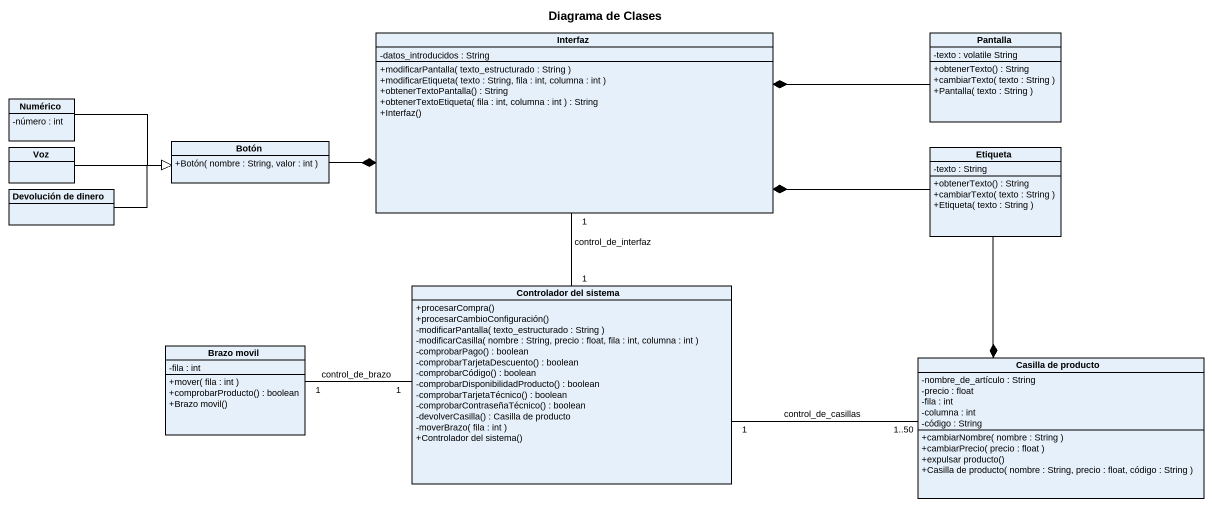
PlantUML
@startuml
title Diagrama de Clases
hide circle
hide empty members
skinparam classAttributeIconSize 0
class Interfaz {
  -datos_introducidos : String
  +modificarPantalla( texto_estructurado : String )
  +modificarEtiqueta( texto : String, fila : int, columna : int )
  +obtenerTextoPantalla() : String
  +obtenerTextoEtiqueta( fila : int, columna : int ) : String
  +Interfaz()
}
class Pantalla {
  -texto : volatile String
  +obtenerTexto() : String
  +cambiarTexto( texto : String )
  +Pantalla( texto : String )
}
class Numérico {
  -número : int
}
class Voz
class Botón {
  +Botón( nombre : String, valor : int )
}
class Etiqueta {
  -texto : String
  +obtenerTexto() : String
  +cambiarTexto( texto : String )
  +Etiqueta( texto : String )
}
class "Devolución de dinero" as Devolución_de_dinero
class "Controlador del sistema" as Controlador_del_sistema {
  +procesarCompra()
  +procesarCambioConfiguración()
  -modificarPantalla( texto_estructurado : String )
  -modificarCasilla( nombre : String, precio : float, fila : int, columna : int )
  -comprobarPago() : boolean
  -comprobarTarjetaDescuento() : boolean
  -comprobarCódigo() : boolean
  -comprobarDisponibilidadProducto() : boolean
  -comprobarTarjetaTécnico() : boolean
  -comprobarContraseñaTécnico() : boolean
  -devolverCasilla() : Casilla de producto
  -moverBrazo( fila : int )
  +Controlador del sistema()
}
class "Brazo movil" as Brazo_movil {
  -fila : int
  +mover( fila : int )
  +comprobarProducto() : boolean
  +Brazo movil()
}
class "Casilla de producto" as Casilla_de_producto {
  -nombre_de_artículo : String
  -precio : float
  -fila : int
  -columna : int
  -código : String
  +cambiarNombre( nombre : String )
  +cambiarPrecio( precio : float )
  +expulsar producto()
  +Casilla de producto( nombre : String, precio : float, código : String )
}
Interfaz *-right- Pantalla
Interfaz *-left- Botón
Interfaz *-right- Etiqueta
Numérico -right-|> Botón
Voz -right-|> Botón
Devolución_de_dinero -right-|> Botón
Controlador_del_sistema "1" -up- "1" Interfaz : control_de_interfaz
Controlador_del_sistema "1" -left- "1" Brazo_movil : control_de_brazo
Controlador_del_sistema "1" -right- "1..50" Casilla_de_producto : control_de_casillas
Casilla_de_producto *-up- Etiqueta
@enduml
